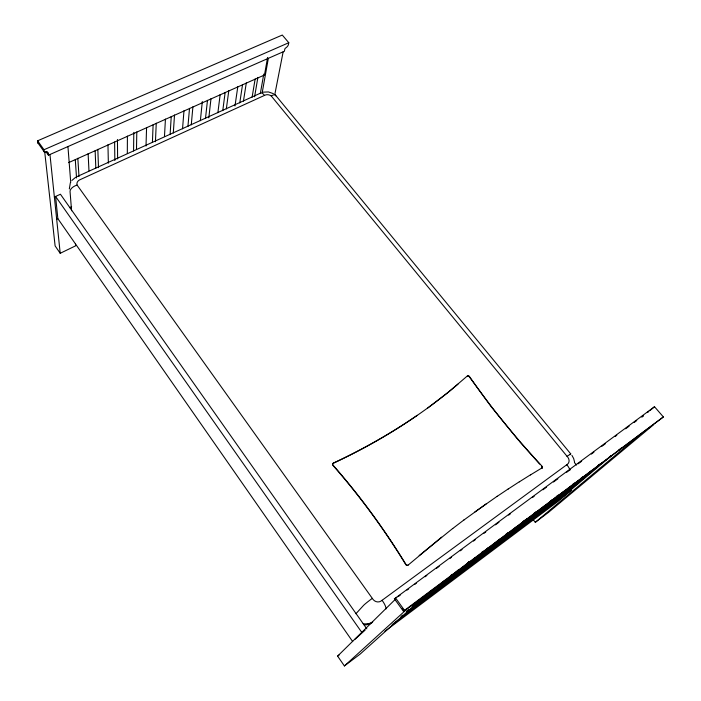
<?xml version="1.0" encoding="UTF-8"?>
<svg xmlns="http://www.w3.org/2000/svg" width="701" height="701" viewBox="0 0 701 701"><rect width="100%" height="100%" fill="white"/><g stroke="black" fill="none" stroke-linecap="round" stroke-linejoin="round"><path stroke-width="1.05" d="M127.319 153.458L127.407 136.117M133.567 150.925L133.812 132.393M136.493 149.287L136.8 131.911M146.01 146.036L146.579 127.538M152.415 142.347L153.107 124.848M155.447 141.742L156.253 123.21M164.463 136.572L165.436 119.109M170.106 134.601L171.246 116.532M173.305 133.015L174.514 115.008M182.54 128.809L183.977 110.784M187.938 126.487L189.507 108.375M191.268 124.839L192.906 106.789M200.355 120.712L202.317 101.566M205.489 118.504L207.47 100.339M208.819 117.864L210.992 98.692M217.88 112.73L220.149 94.6M222.76 110.644L225.144 92.436M226.335 108.892L228.789 90.736M234.984 105.956L237.797 86.714M239.76 102.907L242.537 84.655M243.457 101.102L246.296 82.911M252.115 97.159L255.155 78.95M254.594 96.791L257.889 77.399M260.351 93.417L263.567 75.182M68.558 162.641L264.479 74.989L267.598 57.438M262.253 92.383L268.343 58.332M264.47 95.494L265.311 95.047A5.196 4.013 13.1 0 1 271.121 95.888M274.731 94.854L283.151 51.813M48.413 155.166L48.229 153.423A4.145 2.322 -32.5 0 0 45.267 152.257A1.455 0.815 -32.6 0 1 44.224 151.828L37.88 142.899L37.626 140.796L282.284 35.05L288.786 42.726L288.418 44.549A3.75 1.884 -42.7 0 1 285.745 47.948A1.306 0.648 -42.6 0 0 284.808 49.14L284.396 51.261L48.413 155.166L45.889 151.626M70.363 182.724L69.32 188.972M541.943 467.909L541.601 468.215L542.066 467.33M530.473 474.901L541.82 468.014L542.285 467.129M275.493 95.152L570.737 453.906L570.053 454.695M394.365 598.873L654.506 406.729L663.374 416.946L404.933 610.632C408.49 607.53 400.849 613.506 404.503 610.369L663.374 416.946M541.733 468.11L542.057 467.777A1.533 1.297 43.3 0 0 541.908 466.06C515.708 437.871 491.296 407.982 469.337 376.358A1.455 1.244 33.8 0 0 467.374 375.938L448.167 392.367L427.785 407.982M71.888 180.446L75.69 177.265M355.915 613.734L363.626 605.331A8.105 0.447 -37.3 0 1 372.31 598.374L77.145 185.099A7.071 3.838 -25.4 0 0 72.045 187.833A6.975 3.785 -25.4 0 0 70.056 191.575L71.581 210.747M396.845 597.41L396.319 597.567M372.31 598.374L373.195 599.609A6.283 5.836 57.6 0 0 380.915 601.143L567.696 464.062A5.731 4.784 43.2 0 0 567.933 457.385L271.287 96.019A6.458 2.716 -47.1 0 1 274.81 94.784A6.37 2.673 -47.1 0 1 275.835 95.888M541.601 468.215L542.057 467.777M426.12 594.798L360.112 654.121L344.393 665.95L337.61 656.11L395.338 599.311M354.978 639.312L365.168 630.085M567.004 456.369L570.737 453.906M344.393 665.95L406.615 609.379M566.706 464.807L566.758 464.754A7.562 3.68 51.5 0 1 569.86 469.959M400.99 616.617L402.593 615.171M406.598 611.561L409.007 609.388M412.206 606.505L416.219 602.895M402.199 617.046L432.894 589.55M411.653 609.966L444.136 581.006M421.476 602.597L458.244 570.001M430.747 595.648L469.293 561.624L467.593 562.903M440.386 588.419L475.085 557.935M449.481 581.602L488.325 547.621M458.936 574.513L499.541 539.139M467.856 567.819L507.717 533.224M641.923 417.069L643.571 415.64M654.506 406.729L651.895 408.946M477.136 560.861L516.269 527.021M485.898 554.298L527.494 518.433M495.002 547.472L535.836 512.378M647.373 412.512L648.022 411.978M503.598 541.032L544.335 506.122M512.536 534.328L558.259 495.257M520.974 528.002L563.315 491.909M529.754 521.421L574.557 483.339M537.965 515.261L580.191 479.458M546.657 508.751L591.311 470.967M554.64 502.766L602.474 462.38M563.262 496.299L610.957 456.114M533.277 519.765L535.292 522.315L637.892 436.495M419.18 555.604L452.741 528.449M653.148 425.095L548.235 512.58L535.292 522.315M458.025 384.104C420.346 416.131 378.023 442.471 333.212 463.3A1.542 1.428 31.4 0 0 332.712 464.982L332.905 465.324C360.042 496.255 384.402 529.614 405.87 564.717A1.639 1.498 51.8 0 0 408.052 565.155L441.612 537.168M651.544 409.235L650.011 410.444M648.153 411.873L648.846 411.338M452.574 528.633L463.878 520.002M392.174 624.565L571.245 490.314L558.548 500.996L384.928 631.259M450.708 575.512L452.373 574.268M481.596 552.441L483.269 551.188M506.069 534.153L507.708 532.935M522.964 521.535L524.707 520.23M534.101 513.22L535.766 511.975M550.951 500.628L552.581 499.41M556.647 496.369L558.276 495.151M572.647 484.417L574.391 483.12M581.12 478.091L582.75 476.873M598.006 465.473L599.741 464.176M609.195 457.113L610.904 455.843M618.641 450.06L622.102 447.475M337.61 656.11L339.363 654.804M398.519 596.385L400.218 595.131M407.001 590.119L408.701 588.866M414.633 584.485L416.333 583.241M425.095 576.774L426.856 575.468M436.53 568.336L439.168 566.382M449.718 558.601L451.479 557.304M460.268 550.811L462.029 549.514M473.464 541.076L475.225 539.779M484.014 533.286L485.775 531.989M495.449 524.847L498.963 522.254M508.637 515.112L510.398 513.815M532.383 497.587L534.144 496.29M542.933 489.806L546.456 487.204M553.492 482.016L557.891 478.774M566.68 472.281L570.202 469.688M578.115 463.843L581.628 461.249M591.302 454.108L593.94 452.163M601.861 446.318L605.375 443.724M615.049 436.583L616.81 435.286M625.599 428.793L629.121 426.199M634.212 422.44L636.753 420.565M641.844 416.806L643.544 415.553M463.703 520.186L486.152 503.896M474.831 512.002L497.281 496.22M395.049 598.452L394.4 598.873M417.244 415.334C390.685 433.595 362.522 449.464 333.325 463.089A1.542 1.428 31.4 0 0 332.817 464.772L333.01 465.113C360.165 496.063 384.542 529.43 406.028 564.55A1.639 1.498 51.7 0 0 408.21 564.988M497.088 496.413L508.418 488.807M508.216 489L519.546 481.631M519.345 481.832L530.683 474.708M44.689 151.661L55.116 245.902L60.207 253.298L75.647 245.814L75.48 243.676M56.676 219.203L57.85 218.651L55.589 196.464L361.882 632.53M69.706 207.645L71.625 206.751M54.371 197.016L60.435 194.238L366.816 628.858M77.022 176.626L260.693 93.049M44.224 151.828L43.988 149.742L288.786 42.726M263.059 92.164L268.422 91.927L273.425 93.671M539.674 464.062L519.275 441.192M518.644 440.447L491.217 406.746L469.171 376.595A1.455 1.244 33.9 0 0 467.357 376.095M263.76 74.113L264.479 74.989M574.391 462.494L576.476 465.035M395.434 597.804L404.503 610.369M402.26 608.442L404.065 610.948M394.418 598.803L403.461 611.333M46.967 151.653L48.229 153.423M37.626 140.796L43.988 149.742M57.85 218.651L352.682 641.573M571.937 455.387L573.672 458.542L574.522 461.898M49.964 154.492L60.207 253.298M67.944 146.57L70.722 182.409M75.287 159.653L76.54 177.975M77.82 158.286L79.003 176.529M88.116 153.685L88.974 170.895M95.143 150.776L95.835 168.091M97.833 149.339L98.499 167.662M107.954 144.809L108.357 163.175M114.614 142.066L114.841 160.529M117.453 139.481L117.619 158.952M38.792 143.363A1.446 0.832 -32.5 0 1 37.88 142.899M77.075 184.915A5.888 4.741 1.6 0 1 79.458 179.964L264.487 95.406A6.493 2.778 66.4 0 0 260.097 93.61M369.97 623.855A14.756 13.783 60.9 0 1 364.178 624.88M372.678 621.997A14.817 13.827 60.6 0 1 363.118 623.688M372.196 622.549A14.835 13.854 60.8 0 1 364.616 624.495M382.063 600.31A8.316 2.471 55.6 0 1 386.014 608.941M541.698 466.261A1.533 1.297 43.3 0 1 541.847 467.979"/></g></svg>
